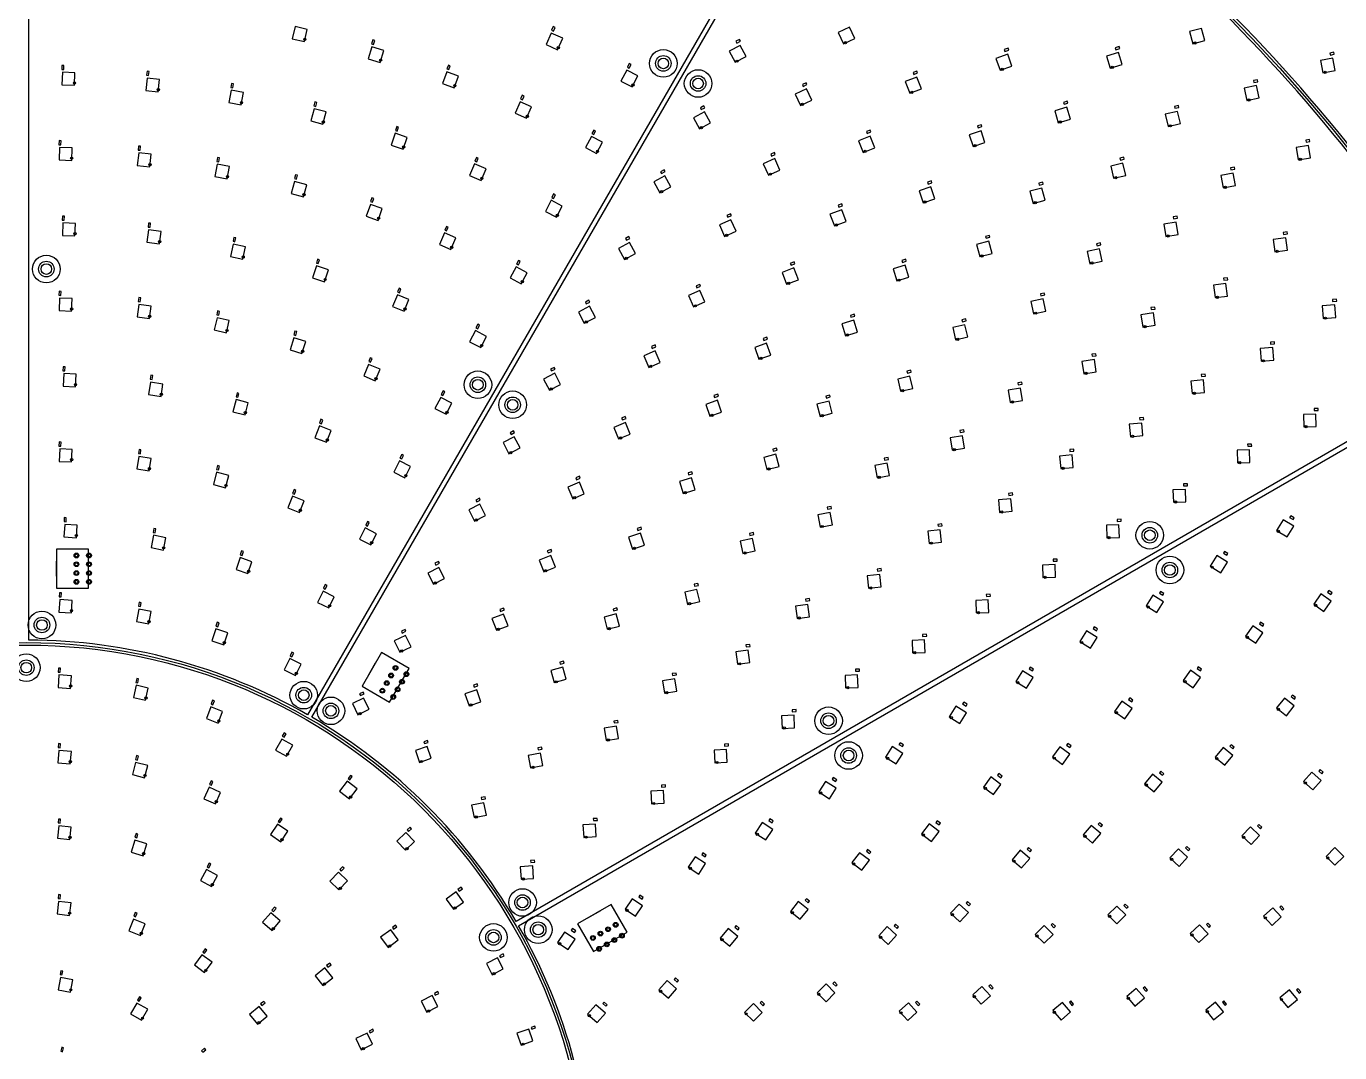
# Model space of a CAD drawing. Header units: millimetres. Extents: x -854 to 854, y -854 to 854.
# Drawn here: x 0 to 523, y 62 to 471 of the extents above; entities that cross this region are included whole.
import ezdxf

# ---------------------------------------------------------------- set-up
doc = ezdxf.new("R2010")
doc.units = ezdxf.units.MM
for name, color, linetype in [('CAP', 30, 'Continuous'), ('LED', 7, 'Continuous'), ('MOUNT', 1, 'Continuous'), ('OUTLINE', 2, 'Continuous'), ('WAGO', 3, 'Continuous')]:
    doc.layers.add(name, color=color, linetype=linetype)

msp = doc.modelspace()

# ---------------------------------------------------------------- linework, layer by layer
at = {"layer": 'CAP'}
for points in [[(210.1, 468.67), (210.76, 470.12), (210.03, 470.45), (209.37, 469), (210.1, 468.67)], [(138.42, 463.37), (138.88, 464.9), (138.12, 465.13), (137.65, 463.6), (138.42, 463.37)], [(283.2, 463.9), (284.61, 464.66), (284.23, 465.37), (282.82, 464.61), (283.2, 463.9)], [(390.04, 460.54), (391.55, 461.07), (391.28, 461.82), (389.78, 461.29), (390.04, 460.54)], [(434.26, 461.25), (435.8, 461.71), (435.57, 462.47), (434.03, 462.02), (434.26, 461.25)], [(240.3, 453.92), (241.06, 455.33), (240.35, 455.71), (239.6, 454.3), (240.3, 453.92)], [(519.76, 459.14), (521.32, 459.46), (521.17, 460.24), (519.6, 459.93), (519.76, 459.14)], [(14.91, 453.36), (14.97, 454.96), (14.17, 454.99), (14.11, 453.39), (14.91, 453.36)], [(48.75, 450.98), (48.93, 452.57), (48.13, 452.66), (47.96, 451.07), (48.75, 450.98)], [(168.43, 453.33), (168.99, 454.82), (168.24, 455.11), (167.68, 453.61), (168.43, 453.33)], [(353.75, 451.42), (355.23, 452.01), (354.94, 452.76), (353.45, 452.16), (353.75, 451.42)], [(82.32, 446.07), (82.61, 447.65), (81.83, 447.79), (81.53, 446.22), (82.32, 446.07)], [(309.69, 446.65), (311.14, 447.33), (310.8, 448.05), (309.35, 447.38), (309.69, 446.65)], [(489.28, 448.17), (490.84, 448.51), (490.67, 449.29), (489.11, 448.95), (489.28, 448.17)], [(115.42, 438.67), (115.83, 440.22), (115.06, 440.43), (114.65, 438.88), (115.42, 438.67)], [(197.72, 441.34), (198.38, 442.8), (197.65, 443.13), (196.99, 441.67), (197.72, 441.34)], [(413.61, 439.49), (415.15, 439.95), (414.92, 440.71), (413.38, 440.26), (413.61, 439.49)], [(269.04, 437.39), (270.45, 438.15), (270.07, 438.85), (268.66, 438.1), (269.04, 437.39)], [(457.81, 437.89), (459.36, 438.27), (459.18, 439.04), (457.62, 438.67), (457.81, 437.89)], [(147.88, 428.82), (148.41, 430.33), (147.65, 430.6), (147.12, 429.09), (147.88, 428.82)], [(379.4, 430.09), (380.91, 430.59), (380.66, 431.35), (379.14, 430.85), (379.4, 430.09)], [(13.79, 423.38), (13.85, 424.98), (13.05, 425.01), (12.99, 423.41), (13.79, 423.38)], [(226.16, 427.46), (226.91, 428.87), (226.21, 429.25), (225.45, 427.84), (226.16, 427.46)], [(335.14, 427.89), (336.63, 428.48), (336.33, 429.22), (334.84, 428.63), (335.14, 427.89)], [(510.05, 424.38), (511.63, 424.64), (511.49, 425.43), (509.92, 425.17), (510.05, 424.38)], [(45.39, 421.17), (45.57, 422.76), (44.78, 422.85), (44.6, 421.26), (45.39, 421.17)], [(297.07, 418.86), (298.53, 419.52), (298.2, 420.25), (296.74, 419.59), (297.07, 418.86)], [(76.74, 416.6), (77.04, 418.17), (76.25, 418.32), (75.95, 416.75), (76.74, 416.6)], [(179.51, 416.57), (180.15, 418.04), (179.42, 418.36), (178.78, 416.89), (179.51, 416.57)], [(436.05, 417.24), (437.6, 417.62), (437.41, 418.39), (435.86, 418.02), (436.05, 417.24)], [(480.1, 413.33), (481.67, 413.63), (481.52, 414.41), (479.95, 414.12), (480.1, 413.33)], [(107.66, 409.7), (108.07, 411.24), (107.3, 411.45), (106.88, 409.9), (107.66, 409.7)], [(253.2, 411.92), (254.61, 412.67), (254.23, 413.38), (252.82, 412.62), (253.2, 411.92)], [(359.45, 407.68), (360.97, 408.18), (360.72, 408.94), (359.2, 408.44), (359.45, 407.68)], [(403.76, 407.3), (405.31, 407.72), (405.1, 408.49), (403.55, 408.07), (403.76, 407.3)], [(210.14, 401.99), (210.89, 403.41), (210.18, 403.78), (209.43, 402.37), (210.14, 401.99)], [(137.97, 400.51), (138.5, 402.02), (137.74, 402.28), (137.22, 400.77), (137.97, 400.51)], [(323.83, 398.53), (325.33, 399.1), (325.05, 399.85), (323.55, 399.28), (323.83, 398.53)], [(15.12, 393.31), (15.19, 394.91), (14.39, 394.95), (14.32, 393.35), (15.12, 393.31)], [(279.6, 394.48), (281.05, 395.14), (280.72, 395.86), (279.27, 395.2), (279.6, 394.48)], [(457.28, 393.85), (458.86, 394.14), (458.71, 394.93), (457.14, 394.64), (457.28, 393.85)], [(49.34, 390.5), (49.55, 392.09), (48.76, 392.19), (48.55, 390.6), (49.34, 390.5)], [(167.52, 389.08), (168.16, 390.54), (167.42, 390.86), (166.78, 389.4), (167.52, 389.08)], [(501.07, 387.64), (502.66, 387.85), (502.55, 388.64), (500.97, 388.43), (501.07, 387.64)], [(83.19, 384.71), (83.54, 386.28), (82.75, 386.45), (82.41, 384.89), (83.19, 384.71)], [(239.16, 385.33), (240.58, 386.08), (240.2, 386.78), (238.79, 386.03), (239.16, 385.33)], [(382.55, 386.09), (384.09, 386.5), (383.89, 387.27), (382.34, 386.86), (382.55, 386.09)], [(426.76, 383.14), (428.33, 383.46), (428.17, 384.24), (426.6, 383.92), (426.76, 383.14)], [(116.4, 376), (116.88, 377.53), (116.12, 377.77), (115.64, 376.24), (116.4, 376)], [(196.12, 375.47), (196.87, 376.88), (196.16, 377.26), (195.42, 375.84), (196.12, 375.47)], [(349.2, 376.5), (350.73, 376.97), (350.5, 377.73), (348.97, 377.27), (349.2, 376.5)], [(304.8, 375.34), (306.3, 375.91), (306.01, 376.66), (304.52, 376.09), (304.8, 375.34)], [(267.29, 366.38), (268.75, 367.02), (268.43, 367.75), (266.97, 367.11), (267.29, 366.38)], [(477.27, 369.38), (478.86, 369.59), (478.75, 370.38), (477.17, 370.17), (477.27, 369.38)], [(13.81, 363.34), (13.88, 364.94), (13.08, 364.98), (13.01, 363.38), (13.81, 363.34)], [(45.43, 360.76), (45.64, 362.34), (44.84, 362.45), (44.63, 360.86), (45.43, 360.76)], [(148.73, 364.42), (149.34, 365.9), (148.6, 366.21), (147.99, 364.73), (148.73, 364.42)], [(223.2, 359.93), (224.61, 360.67), (224.24, 361.38), (222.83, 360.63), (223.2, 359.93)], [(404.35, 363.19), (405.92, 363.52), (405.75, 364.3), (404.19, 363.98), (404.35, 363.19)], [(520.67, 360.89), (522.27, 361.01), (522.2, 361.81), (520.61, 361.68), (520.67, 360.89)], [(76.7, 355.42), (77.04, 356.99), (76.26, 357.16), (75.92, 355.6), (76.7, 355.42)], [(448.32, 357.67), (449.9, 357.91), (449.78, 358.7), (448.2, 358.46), (448.32, 357.67)], [(179.93, 350.07), (180.66, 351.49), (179.96, 351.86), (179.22, 350.44), (179.93, 350.07)], [(328.69, 354.61), (330.23, 355.07), (329.99, 355.84), (328.46, 355.37), (328.69, 354.61)], [(373.08, 352.86), (374.64, 353.22), (374.46, 354), (372.9, 353.64), (373.08, 352.86)], [(107.38, 347.39), (107.86, 348.91), (107.1, 349.15), (106.62, 347.63), (107.38, 347.39)], [(293.92, 345.38), (295.43, 345.91), (295.17, 346.66), (293.66, 346.13), (293.92, 345.38)], [(249.47, 342.24), (250.94, 342.88), (250.62, 343.61), (249.15, 342.97), (249.47, 342.24)], [(495.95, 343.89), (497.54, 344.02), (497.48, 344.82), (495.89, 344.69), (495.95, 343.89)], [(137.25, 336.71), (137.86, 338.19), (137.12, 338.49), (136.51, 337.01), (137.25, 336.71)], [(424.78, 339.07), (426.37, 339.3), (426.25, 340.09), (424.67, 339.86), (424.78, 339.07)], [(15.41, 333.25), (15.5, 334.85), (14.7, 334.89), (14.61, 333.29), (15.41, 333.25)], [(50.16, 329.81), (50.41, 331.39), (49.62, 331.52), (49.37, 329.94), (50.16, 329.81)], [(209.32, 333.23), (210.74, 333.96), (210.37, 334.67), (208.95, 333.94), (209.32, 333.23)], [(351.18, 332.35), (352.74, 332.71), (352.56, 333.49), (351, 333.13), (351.18, 332.35)], [(468.35, 331), (469.95, 331.14), (469.88, 331.94), (468.28, 331.8), (468.35, 331)], [(166.07, 323.46), (166.81, 324.88), (166.1, 325.25), (165.36, 323.83), (166.07, 323.46)], [(395.36, 327.7), (396.94, 327.96), (396.81, 328.75), (395.23, 328.49), (395.36, 327.7)], [(84.36, 322.76), (84.78, 324.31), (84, 324.52), (83.59, 322.97), (84.36, 322.76)], [(274.35, 322.64), (275.86, 323.17), (275.6, 323.92), (274.09, 323.39), (274.35, 322.64)], [(318.91, 322.45), (320.45, 322.86), (320.25, 323.64), (318.7, 323.22), (318.91, 322.45)], [(237.57, 313.71), (239.04, 314.33), (238.74, 315.07), (237.26, 314.45), (237.57, 313.71)], [(443.78, 313.79), (445.37, 313.93), (445.3, 314.73), (443.71, 314.59), (443.78, 313.79)], [(513.27, 317.47), (514.87, 317.51), (514.84, 318.31), (513.25, 318.27), (513.27, 317.47)], [(117.64, 312.18), (118.21, 313.67), (117.46, 313.96), (116.89, 312.46), (117.64, 312.18)], [(193.2, 307.92), (194.62, 308.66), (194.25, 309.37), (192.83, 308.63), (193.2, 307.92)], [(372.17, 308.67), (373.75, 308.93), (373.62, 309.72), (372.04, 309.46), (372.17, 308.67)], [(13.84, 303.29), (13.93, 304.89), (13.13, 304.93), (13.04, 303.33), (13.84, 303.29)], [(486.81, 303.21), (488.41, 303.26), (488.38, 304.05), (486.78, 304.01), (486.81, 303.21)], [(45.47, 300.18), (45.72, 301.76), (44.93, 301.89), (44.68, 300.31), (45.47, 300.18)], [(149.62, 298.17), (150.35, 299.6), (149.64, 299.96), (148.91, 298.53), (149.62, 298.17)], [(297.69, 301.24), (299.24, 301.65), (299.03, 302.42), (297.49, 302.01), (297.69, 301.24)], [(342.11, 297.71), (343.68, 298.01), (343.54, 298.8), (341.96, 298.5), (342.11, 297.71)], [(415.94, 301.14), (417.54, 301.3), (417.46, 302.09), (415.87, 301.94), (415.94, 301.14)], [(76.6, 293.79), (77.01, 295.33), (76.24, 295.54), (75.82, 293.99), (76.6, 293.79)], [(219.3, 289.91), (220.78, 290.53), (220.48, 291.27), (219, 290.65), (219.3, 289.91)], [(264, 291.82), (265.53, 292.3), (265.29, 293.06), (263.76, 292.58), (264, 291.82)], [(461.27, 287.46), (462.87, 287.51), (462.85, 288.31), (461.25, 288.26), (461.27, 287.46)], [(106.89, 284.17), (107.46, 285.66), (106.71, 285.95), (106.14, 284.46), (106.89, 284.17)], [(391.56, 283.67), (393.15, 283.82), (393.07, 284.62), (391.48, 284.46), (391.56, 283.67)], [(179.54, 281.07), (180.97, 281.79), (180.6, 282.51), (179.18, 281.78), (179.54, 281.07)], [(319.37, 278.15), (320.95, 278.44), (320.8, 279.23), (319.22, 278.93), (319.37, 278.15)], [(15.85, 273.15), (15.95, 274.74), (15.16, 274.8), (15.05, 273.2), (15.85, 273.15)], [(136.01, 271.44), (136.73, 272.87), (136.02, 273.23), (135.29, 271.8), (136.01, 271.44)], [(363.4, 271.32), (364.99, 271.5), (364.9, 272.29), (363.31, 272.11), (363.4, 271.32)], [(434.75, 273.29), (436.35, 273.35), (436.32, 274.14), (434.72, 274.09), (434.75, 273.29)], [(503.53, 274.85), (504.9, 274.01), (505.32, 274.69), (503.95, 275.53), (503.53, 274.85)], [(51.37, 268.74), (51.68, 270.31), (50.89, 270.47), (50.58, 268.9), (51.37, 268.74)], [(243.74, 269.7), (245.26, 270.18), (245.02, 270.94), (243.5, 270.46), (243.74, 269.7)], [(288.43, 267.7), (289.99, 268.04), (289.82, 268.82), (288.26, 268.48), (288.43, 267.7)], [(207.94, 260.76), (209.43, 261.33), (209.14, 262.08), (207.65, 261.51), (207.94, 260.76)], [(86, 259.74), (86.52, 261.25), (85.76, 261.51), (85.25, 260), (86, 259.74)], [(163.2, 255.91), (164.63, 256.63), (164.26, 257.35), (162.84, 256.62), (163.2, 255.91)], [(409.27, 257.45), (410.87, 257.5), (410.85, 258.3), (409.25, 258.25), (409.27, 257.45)], [(477.13, 260.61), (478.49, 259.77), (478.91, 260.45), (477.55, 261.29), (477.13, 260.61)], [(339.27, 253.5), (340.86, 253.68), (340.77, 254.48), (339.18, 254.3), (339.27, 253.5)], [(119.17, 246.29), (119.88, 247.73), (119.16, 248.08), (118.45, 246.64), (119.17, 246.29)], [(266.31, 247.43), (267.88, 247.77), (267.7, 248.56), (266.14, 248.21), (266.31, 247.43)], [(13.89, 243.21), (13.99, 244.81), (13.19, 244.86), (13.09, 243.26), (13.89, 243.21)], [(45.51, 239.32), (45.83, 240.89), (45.04, 241.04), (44.73, 239.48), (45.51, 239.32)], [(310.67, 241.54), (312.25, 241.75), (312.15, 242.54), (310.56, 242.33), (310.67, 241.54)], [(382.66, 243.4), (384.26, 243.46), (384.23, 244.26), (382.63, 244.2), (382.66, 243.4)], [(451.61, 244.73), (452.97, 243.89), (453.4, 244.56), (452.04, 245.41), (451.61, 244.73)], [(518.66, 245.1), (519.97, 244.19), (520.43, 244.84), (519.12, 245.76), (518.66, 245.1)], [(189.06, 237.44), (190.55, 238.02), (190.26, 238.77), (188.77, 238.19), (189.06, 237.44)], [(234.05, 237.6), (235.6, 238.01), (235.39, 238.78), (233.85, 238.37), (234.05, 237.6)], [(76.36, 231.33), (76.88, 232.85), (76.12, 233.1), (75.6, 231.59), (76.36, 231.33)], [(425.16, 230.59), (426.52, 229.74), (426.94, 230.42), (425.58, 231.27), (425.16, 230.59)], [(491.47, 232.42), (492.78, 231.51), (493.24, 232.16), (491.93, 233.08), (491.47, 232.42)], [(149.87, 228.8), (151.31, 229.51), (150.95, 230.23), (149.52, 229.52), (149.87, 228.8)], [(357.26, 227.44), (358.86, 227.5), (358.83, 228.3), (357.23, 228.24), (357.26, 227.44)], [(105.9, 219.38), (106.61, 220.82), (105.89, 221.17), (105.19, 219.74), (105.9, 219.38)], [(286.87, 223.28), (288.45, 223.48), (288.35, 224.28), (286.76, 224.07), (286.87, 223.28)], [(13.55, 213.18), (13.66, 214.78), (12.87, 214.83), (12.75, 213.24), (13.55, 213.18)], [(212.84, 216.38), (214.39, 216.8), (214.18, 217.57), (212.63, 217.16), (212.84, 216.38)], [(399.71, 214.58), (401.06, 213.73), (401.49, 214.41), (400.13, 215.26), (399.71, 214.58)], [(466.65, 214.67), (467.95, 213.74), (468.42, 214.39), (467.12, 215.32), (466.65, 214.67)], [(44.44, 208.94), (44.79, 210.5), (44.01, 210.67), (43.66, 209.11), (44.44, 208.94)], [(257.61, 211.83), (259.19, 212.08), (259.06, 212.87), (257.48, 212.62), (257.61, 211.83)], [(330.54, 213.54), (332.13, 213.61), (332.1, 214.41), (330.5, 214.34), (330.54, 213.54)], [(133.2, 203.86), (134.64, 204.57), (134.28, 205.28), (132.85, 204.58), (133.2, 203.86)], [(178.45, 207.28), (179.97, 207.8), (179.71, 208.56), (178.2, 208.04), (178.45, 207.28)], [(74.39, 200.24), (74.96, 201.73), (74.21, 202.02), (73.64, 200.52), (74.39, 200.24)], [(373.18, 200.56), (374.54, 199.71), (374.96, 200.39), (373.61, 201.24), (373.18, 200.56)], [(439.33, 202.29), (440.63, 201.36), (441.09, 202.01), (439.79, 202.94), (439.33, 202.29)], [(504.16, 203.46), (505.41, 202.46), (505.91, 203.09), (504.65, 204.08), (504.16, 203.46)], [(234.29, 192.95), (235.87, 193.2), (235.75, 193.99), (234.17, 193.74), (234.29, 192.95)], [(305.23, 197.42), (306.83, 197.49), (306.8, 198.29), (305.2, 198.22), (305.23, 197.42)], [(102.75, 187.27), (103.53, 188.67), (102.84, 189.06), (102.05, 187.66), (102.75, 187.27)], [(13.53, 183.11), (13.66, 184.71), (12.87, 184.77), (12.73, 183.18), (13.53, 183.11)], [(158.67, 184.73), (160.19, 185.24), (159.93, 186), (158.42, 185.49), (158.67, 184.73)], [(203.98, 182.22), (205.55, 182.53), (205.4, 183.31), (203.83, 183), (203.98, 182.22)], [(278.34, 183.74), (279.94, 183.82), (279.9, 184.62), (278.3, 184.54), (278.34, 183.74)], [(347.82, 184.38), (349.17, 183.52), (349.6, 184.19), (348.25, 185.05), (347.82, 184.38)], [(414.63, 184.11), (415.91, 183.16), (416.39, 183.8), (415.1, 184.75), (414.63, 184.11)], [(479.69, 183.69), (480.93, 182.67), (481.44, 183.29), (480.2, 184.31), (479.69, 183.69)], [(44.28, 178.19), (44.68, 179.74), (43.91, 179.94), (43.51, 178.39), (44.28, 178.19)], [(387.13, 172.11), (388.42, 171.16), (388.89, 171.81), (387.6, 172.76), (387.13, 172.11)], [(451.62, 173.12), (452.85, 172.11), (453.36, 172.72), (452.13, 173.74), (451.62, 173.12)], [(515.13, 173.8), (516.33, 172.73), (516.86, 173.33), (515.67, 174.39), (515.13, 173.8)], [(73.76, 168.15), (74.42, 169.6), (73.69, 169.93), (73.03, 168.48), (73.76, 168.15)], [(128.92, 170.32), (129.9, 171.58), (129.27, 172.07), (128.29, 170.81), (128.92, 170.32)], [(253.18, 167.4), (254.78, 167.49), (254.73, 168.28), (253.14, 168.2), (253.18, 167.4)], [(321.21, 170.53), (322.56, 169.67), (322.99, 170.34), (321.64, 171.2), (321.21, 170.53)], [(181.43, 162.44), (183, 162.75), (182.84, 163.53), (181.27, 163.22), (181.43, 162.44)], [(13.5, 153.02), (13.66, 154.61), (12.87, 154.69), (12.7, 153.1), (13.5, 153.02)], [(101.11, 153.26), (102.01, 154.59), (101.35, 155.04), (100.45, 153.71), (101.11, 153.26)], [(226.02, 154.03), (227.62, 154.14), (227.57, 154.94), (225.97, 154.83), (226.02, 154.03)], [(295.95, 154.1), (297.29, 153.23), (297.73, 153.9), (296.39, 154.77), (295.95, 154.1)], [(362.56, 153.36), (363.83, 152.39), (364.32, 153.02), (363.05, 154), (362.56, 153.36)], [(427.22, 152.61), (428.44, 151.57), (428.96, 152.17), (427.75, 153.22), (427.22, 152.61)], [(490.68, 151.92), (491.85, 150.83), (492.4, 151.41), (491.23, 152.51), (490.68, 151.92)], [(44.03, 147.17), (44.51, 148.7), (43.74, 148.94), (43.26, 147.41), (44.03, 147.17)], [(152.35, 149.73), (153.5, 150.84), (152.95, 151.42), (151.79, 150.31), (152.35, 149.73)], [(334.85, 141.88), (336.12, 140.91), (336.6, 141.54), (335.33, 142.52), (334.85, 141.88)], [(398.91, 142.7), (400.12, 141.66), (400.64, 142.26), (399.43, 143.31), (398.91, 142.7)], [(461.97, 143.21), (463.14, 142.12), (463.69, 142.7), (462.52, 143.8), (461.97, 143.21)], [(72.75, 135.29), (73.53, 136.69), (72.83, 137.08), (72.05, 135.68), (72.75, 135.29)], [(201.08, 137.37), (202.67, 137.47), (202.62, 138.27), (201.03, 138.17), (201.08, 137.37)], [(269.22, 140.48), (270.56, 139.61), (271, 140.28), (269.66, 141.15), (269.22, 140.48)], [(125.56, 133.97), (126.67, 135.12), (126.09, 135.68), (124.98, 134.52), (125.56, 133.97)], [(172.53, 125.95), (173.83, 126.88), (173.36, 127.53), (172.06, 126.6), (172.53, 125.95)], [(13.46, 122.88), (13.66, 124.47), (12.86, 124.57), (12.66, 122.98), (13.46, 122.88)], [(244.13, 123.67), (245.46, 122.78), (245.91, 123.45), (244.58, 124.34), (244.13, 123.67)], [(310.44, 122.32), (311.68, 121.31), (312.18, 121.93), (310.94, 122.94), (310.44, 122.32)], [(374.55, 121.18), (375.73, 120.1), (376.27, 120.69), (375.09, 121.77), (374.55, 121.18)], [(437.43, 120.26), (438.57, 119.13), (439.13, 119.69), (438, 120.82), (437.43, 120.26)], [(43.59, 115.68), (44.18, 117.16), (43.44, 117.46), (42.85, 115.97), (43.59, 115.68)], [(98.5, 117.88), (99.54, 119.09), (98.93, 119.62), (97.89, 118.4), (98.5, 117.88)], [(499.57, 119.5), (500.66, 118.34), (501.24, 118.88), (500.15, 120.05), (499.57, 119.5)], [(146.39, 110.82), (147.68, 111.77), (147.21, 112.42), (145.92, 111.47), (146.39, 110.82)], [(217.22, 110.4), (218.56, 109.52), (219, 110.18), (217.67, 111.07), (217.22, 110.4)], [(282.43, 111.57), (283.67, 110.56), (284.18, 111.18), (282.93, 112.19), (282.43, 111.57)], [(345.94, 112.16), (347.12, 111.08), (347.66, 111.67), (346.48, 112.75), (345.94, 112.16)], [(408.46, 112.49), (409.59, 111.36), (410.15, 111.93), (409.02, 113.06), (408.46, 112.49)], [(470.35, 112.69), (471.44, 111.52), (472.03, 112.07), (470.93, 113.24), (470.35, 112.69)], [(70.99, 101.2), (71.93, 102.49), (71.29, 102.96), (70.34, 101.67), (70.99, 101.2)], [(189.03, 99.49), (190.45, 100.22), (190.08, 100.93), (188.66, 100.2), (189.03, 99.49)], [(14.23, 92.53), (14.51, 94.11), (13.72, 94.25), (13.45, 92.67), (14.23, 92.53)], [(120.21, 95.64), (121.47, 96.62), (120.98, 97.25), (119.72, 96.27), (120.21, 95.64)], [(258.18, 90.75), (259.39, 89.69), (259.92, 90.3), (258.71, 91.35), (258.18, 90.75)], [(321.52, 89.2), (322.65, 88.07), (323.22, 88.63), (322.09, 89.76), (321.52, 89.2)], [(45.02, 82.08), (45.82, 83.47), (45.13, 83.87), (44.33, 82.48), (45.02, 82.08)], [(163.02, 84.49), (164.45, 85.21), (164.09, 85.92), (162.66, 85.2), (163.02, 84.49)], [(383.69, 88.08), (384.77, 86.9), (385.36, 87.44), (384.28, 88.62), (383.69, 88.08)], [(445.2, 87.23), (446.24, 86.02), (446.85, 86.54), (445.8, 87.75), (445.2, 87.23)], [(506.31, 86.58), (507.33, 85.34), (507.95, 85.85), (506.93, 87.08), (506.31, 86.58)], [(93.93, 80.37), (95.16, 81.39), (94.65, 82), (93.42, 80.98), (93.93, 80.37)], [(229.78, 81.11), (230.98, 80.05), (231.51, 80.65), (230.3, 81.71), (229.78, 81.11)], [(292.55, 81.43), (293.68, 80.3), (294.24, 80.87), (293.11, 82), (292.55, 81.43)], [(354.4, 81.58), (355.48, 80.4), (356.07, 80.94), (354.99, 82.12), (354.4, 81.58)], [(415.72, 81.65), (416.76, 80.44), (417.37, 80.96), (416.33, 82.18), (415.72, 81.65)], [(476.71, 81.69), (477.73, 80.45), (478.35, 80.96), (477.33, 82.2), (476.71, 81.69)], [(137, 69.49), (138.44, 70.19), (138.08, 70.91), (136.65, 70.2), (137, 69.49)], [(201.5, 70.91), (203.01, 71.42), (202.75, 72.18), (201.24, 71.66), (201.5, 70.91)], [(14.48, 61.96), (14.89, 63.51), (14.12, 63.72), (13.71, 62.17), (14.48, 61.96)], [(70.38, 61.74), (71.61, 62.76), (71.1, 63.38), (69.87, 62.35), (70.38, 61.74)]]:
    msp.add_lwpolyline(points, dxfattribs=at)
at = {"layer": 'LED'}
for points in [[(105.99, 465.59), (110.86, 464.46), (112, 469.33), (107.13, 470.46), (105.99, 465.59)], [(207.17, 463.3), (211.73, 461.23), (213.79, 465.79), (209.24, 467.85), (207.17, 463.3)], [(323.62, 468.13), (325.73, 463.59), (330.26, 465.71), (328.15, 470.24), (323.62, 468.13)], [(463.63, 468.46), (464.92, 463.63), (469.75, 464.92), (468.46, 469.75), (463.63, 468.46)], [(136.22, 457.66), (141, 456.21), (142.45, 461), (137.67, 462.45), (136.22, 457.66)], [(280.1, 460.62), (282.47, 456.22), (286.87, 458.59), (284.5, 462.99), (280.1, 460.62)], [(386.48, 457.77), (388.15, 453.05), (392.86, 454.72), (391.19, 459.43), (386.48, 457.77)], [(430.56, 458.67), (431.98, 453.88), (436.77, 455.3), (435.35, 460.09), (430.56, 458.67)], [(515.83, 456.91), (516.81, 452.01), (521.71, 452.98), (520.73, 457.89), (515.83, 456.91)], [(14.23, 447.28), (19.23, 447.09), (19.42, 452.09), (14.42, 452.28), (14.23, 447.28)], [(165.86, 447.78), (170.54, 446.01), (172.3, 450.69), (167.62, 452.46), (165.86, 447.78)], [(237.03, 448.75), (241.44, 446.4), (243.8, 450.81), (239.39, 453.16), (237.03, 448.75)], [(350.29, 448.52), (352.13, 443.87), (356.78, 445.72), (354.93, 450.36), (350.29, 448.52)], [(47.62, 444.97), (52.59, 444.41), (53.15, 449.37), (48.18, 449.93), (47.62, 444.97)], [(80.74, 440.16), (85.65, 439.23), (86.58, 444.15), (81.67, 445.08), (80.74, 440.16)], [(306.41, 443.55), (308.52, 439.02), (313.05, 441.13), (310.94, 445.66), (306.41, 443.55)], [(485.39, 445.87), (486.46, 440.98), (491.34, 442.04), (490.28, 446.93), (485.39, 445.87)], [(194.79, 435.97), (199.34, 433.91), (201.41, 438.46), (196.85, 440.52), (194.79, 435.97)], [(113.41, 432.9), (118.24, 431.6), (119.53, 436.43), (114.7, 437.73), (113.41, 432.9)], [(265.93, 434.12), (268.29, 429.71), (272.7, 432.07), (270.34, 436.48), (265.93, 434.12)], [(409.91, 436.91), (411.33, 432.12), (416.12, 433.54), (414.7, 438.33), (409.91, 436.91)], [(453.97, 435.51), (455.14, 430.65), (460, 431.82), (458.83, 436.68), (453.97, 435.51)], [(145.44, 423.21), (150.16, 421.56), (151.81, 426.28), (147.09, 427.93), (145.44, 423.21)], [(222.89, 422.3), (227.3, 419.94), (229.65, 424.35), (225.24, 426.71), (222.89, 422.3)], [(331.68, 424.98), (333.53, 420.34), (338.17, 422.18), (336.33, 426.83), (331.68, 424.98)], [(375.77, 427.39), (377.35, 422.64), (382.09, 424.22), (380.52, 428.96), (375.77, 427.39)], [(13.11, 417.3), (18.11, 417.11), (18.3, 422.11), (13.3, 422.3), (13.11, 417.3)], [(44.26, 415.15), (49.23, 414.59), (49.79, 419.56), (44.82, 420.12), (44.26, 415.15)], [(506.06, 422.27), (506.89, 417.34), (511.82, 418.16), (510.99, 423.1), (506.06, 422.27)], [(75.16, 410.69), (80.07, 409.76), (81, 414.67), (76.09, 415.6), (75.16, 410.69)], [(176.66, 411.16), (181.24, 409.16), (183.24, 413.74), (178.66, 415.74), (176.66, 411.16)], [(293.75, 415.8), (295.82, 411.24), (300.37, 413.31), (298.31, 417.86), (293.75, 415.8)], [(432.21, 414.86), (433.38, 410), (438.24, 411.17), (437.07, 416.03), (432.21, 414.86)], [(105.64, 403.92), (110.47, 402.63), (111.77, 407.46), (106.94, 408.75), (105.64, 403.92)], [(250.09, 408.64), (252.45, 404.23), (256.86, 406.59), (254.5, 411), (250.09, 408.64)], [(476.14, 411.15), (477.05, 406.24), (481.97, 407.15), (481.06, 412.07), (476.14, 411.15)], [(355.83, 404.98), (357.4, 400.23), (362.15, 401.81), (360.58, 406.55), (355.83, 404.98)], [(399.99, 404.82), (401.28, 399.99), (406.11, 401.28), (404.82, 406.11), (399.99, 404.82)], [(135.53, 394.9), (140.25, 393.25), (141.9, 397.96), (137.18, 399.62), (135.53, 394.9)], [(206.89, 396.81), (211.31, 394.47), (213.65, 398.89), (209.23, 401.23), (206.89, 396.81)], [(276.28, 391.41), (278.34, 386.86), (282.9, 388.92), (280.83, 393.48), (276.28, 391.41)], [(320.32, 395.69), (322.08, 391.01), (326.76, 392.78), (325, 397.46), (320.32, 395.69)], [(14.4, 387.24), (19.4, 387.02), (19.62, 392.02), (14.62, 392.24), (14.4, 387.24)], [(48.1, 384.51), (53.06, 383.86), (53.71, 388.82), (48.75, 389.47), (48.1, 384.51)], [(164.66, 383.66), (169.25, 381.67), (171.25, 386.25), (166.66, 388.25), (164.66, 383.66)], [(453.33, 391.67), (454.24, 386.76), (459.16, 387.67), (458.25, 392.58), (453.33, 391.67)], [(81.43, 378.86), (86.31, 377.77), (87.39, 382.66), (82.51, 383.74), (81.43, 378.86)], [(236.04, 382.07), (238.37, 377.65), (242.79, 379.98), (240.46, 384.4), (236.04, 382.07)], [(378.78, 383.61), (380.07, 378.78), (384.9, 380.07), (383.61, 384.9), (378.78, 383.61)], [(497.01, 385.67), (497.66, 380.71), (502.62, 381.37), (501.96, 386.32), (497.01, 385.67)], [(422.85, 380.88), (423.86, 375.98), (428.76, 376.99), (427.75, 381.89), (422.85, 380.88)], [(114.14, 370.32), (118.91, 368.81), (120.41, 373.58), (115.64, 375.09), (114.14, 370.32)], [(192.87, 370.29), (197.3, 367.95), (199.63, 372.37), (195.21, 374.71), (192.87, 370.29)], [(301.29, 372.5), (303.05, 367.82), (307.73, 369.59), (305.97, 374.27), (301.29, 372.5)], [(345.51, 373.9), (346.97, 369.11), (351.75, 370.56), (350.3, 375.35), (345.51, 373.9)], [(473.21, 367.41), (473.86, 362.45), (478.82, 363.1), (478.16, 368.06), (473.21, 367.41)], [(13.1, 357.27), (18.09, 357.05), (18.31, 362.05), (13.31, 362.26), (13.1, 357.27)], [(145.98, 358.96), (150.6, 357.05), (152.51, 361.67), (147.89, 363.58), (145.98, 358.96)], [(263.93, 363.36), (265.93, 358.78), (270.51, 360.78), (268.51, 365.36), (263.93, 363.36)], [(400.44, 360.93), (401.45, 356.04), (406.35, 357.05), (405.34, 361.94), (400.44, 360.93)], [(44.18, 354.77), (49.14, 354.12), (49.79, 359.07), (44.84, 359.73), (44.18, 354.77)], [(220.08, 356.67), (222.41, 352.25), (226.83, 354.58), (224.5, 359), (220.08, 356.67)], [(444.28, 355.65), (445.01, 350.7), (449.95, 351.42), (449.23, 356.37), (444.28, 355.65)], [(516.51, 359.13), (516.9, 354.15), (521.89, 354.54), (521.5, 359.52), (516.51, 359.13)], [(74.94, 349.57), (79.82, 348.48), (80.9, 353.37), (76.02, 354.45), (74.94, 349.57)], [(325.01, 352), (326.46, 347.22), (331.24, 348.67), (329.79, 353.45), (325.01, 352)], [(369.23, 350.5), (370.36, 345.63), (375.23, 346.77), (374.1, 351.63), (369.23, 350.5)], [(105.12, 341.71), (109.89, 340.2), (111.39, 344.97), (106.62, 346.47), (105.12, 341.71)], [(176.71, 344.87), (181.15, 342.56), (183.45, 347), (179.02, 349.31), (176.71, 344.87)], [(246.11, 339.22), (248.11, 334.64), (252.7, 336.64), (250.7, 341.22), (246.11, 339.22)], [(290.34, 342.62), (292, 337.9), (296.71, 339.55), (295.06, 344.27), (290.34, 342.62)], [(491.79, 342.14), (492.18, 337.16), (497.16, 337.55), (496.77, 342.53), (491.79, 342.14)], [(134.5, 331.24), (139.12, 329.33), (141.03, 333.95), (136.41, 335.86), (134.5, 331.24)], [(420.75, 337.04), (421.47, 332.09), (426.42, 332.82), (425.7, 337.76), (420.75, 337.04)], [(14.64, 327.18), (19.64, 326.92), (19.9, 331.91), (14.91, 332.18), (14.64, 327.18)], [(206.17, 329.99), (208.48, 325.55), (212.92, 327.86), (210.61, 332.29), (206.17, 329.99)], [(347.33, 329.99), (348.47, 325.12), (353.34, 326.26), (352.2, 331.13), (347.33, 329.99)], [(48.76, 323.86), (53.7, 323.08), (54.48, 328.02), (49.55, 328.8), (48.76, 323.86)], [(391.36, 325.6), (392.18, 320.67), (397.11, 321.48), (396.29, 326.41), (391.36, 325.6)], [(464.21, 329.21), (464.64, 324.23), (469.63, 324.67), (469.19, 329.65), (464.21, 329.21)], [(82.35, 316.99), (87.18, 315.69), (88.47, 320.52), (83.64, 321.82), (82.35, 316.99)], [(162.86, 318.26), (167.29, 315.95), (169.6, 320.39), (165.17, 322.7), (162.86, 318.26)], [(270.78, 319.88), (272.43, 315.16), (277.15, 316.81), (275.49, 321.53), (270.78, 319.88)], [(315.14, 319.97), (316.43, 315.14), (321.26, 316.43), (319.97, 321.26), (315.14, 319.97)], [(509.02, 315.93), (509.15, 310.93), (514.15, 311.07), (514.02, 316.06), (509.02, 315.93)], [(115.03, 306.64), (119.7, 304.85), (121.49, 309.52), (116.82, 311.31), (115.03, 306.64)], [(234.15, 310.76), (236.06, 306.14), (240.68, 308.05), (238.77, 312.67), (234.15, 310.76)], [(439.63, 312), (440.07, 307.02), (445.05, 307.46), (444.61, 312.44), (439.63, 312)], [(190.06, 304.68), (192.36, 300.25), (196.8, 302.56), (194.49, 306.99), (190.06, 304.68)], [(368.17, 306.57), (368.99, 301.63), (373.92, 302.45), (373.1, 307.38), (368.17, 306.57)], [(13.07, 297.22), (18.07, 296.96), (18.33, 301.95), (13.34, 302.22), (13.07, 297.22)], [(44.07, 294.23), (49.01, 293.45), (49.79, 298.38), (44.85, 299.17), (44.07, 294.23)], [(293.92, 298.75), (295.22, 293.92), (300.05, 295.22), (298.75, 300.05), (293.92, 298.75)], [(411.82, 299.31), (412.31, 294.33), (417.28, 294.82), (416.79, 299.8), (411.82, 299.31)], [(482.56, 301.66), (482.71, 296.66), (487.71, 296.81), (487.56, 301.81), (482.56, 301.66)], [(146.45, 292.94), (150.91, 290.67), (153.18, 295.12), (148.72, 297.39), (146.45, 292.94)], [(338.17, 295.52), (339.1, 290.61), (344.01, 291.54), (343.08, 296.45), (338.17, 295.52)], [(74.58, 288.01), (79.41, 286.72), (80.71, 291.55), (75.88, 292.84), (74.58, 288.01)], [(215.89, 286.96), (217.8, 282.34), (222.42, 284.25), (220.51, 288.87), (215.89, 286.96)], [(260.34, 289.17), (261.85, 284.4), (266.62, 285.91), (265.11, 290.67), (260.34, 289.17)], [(104.28, 278.64), (108.95, 276.84), (110.74, 281.51), (106.07, 283.3), (104.28, 278.64)], [(457.03, 285.91), (457.18, 280.92), (462.17, 281.06), (462.03, 286.06), (457.03, 285.91)], [(176.37, 277.85), (178.64, 273.4), (183.09, 275.67), (180.82, 280.12), (176.37, 277.85)], [(387.43, 281.83), (387.92, 276.86), (392.9, 277.35), (392.41, 282.32), (387.43, 281.83)], [(315.43, 275.95), (316.36, 271.04), (321.27, 271.97), (320.34, 276.88), (315.43, 275.95)], [(500.9, 273.96), (498.27, 269.71), (502.53, 267.08), (505.16, 271.34), (500.9, 273.96)], [(15, 267.09), (19.99, 266.76), (20.32, 271.75), (15.33, 272.08), (15, 267.09)], [(49.73, 262.85), (54.64, 261.87), (55.61, 266.78), (50.71, 267.75), (49.73, 262.85)], [(132.83, 266.21), (137.29, 263.94), (139.56, 268.39), (135.1, 270.66), (132.83, 266.21)], [(240.08, 267.05), (241.58, 262.28), (246.35, 263.79), (244.85, 268.56), (240.08, 267.05)], [(359.3, 269.42), (359.86, 264.45), (364.83, 265.01), (364.27, 269.98), (359.3, 269.42)], [(430.51, 271.73), (430.68, 266.73), (435.67, 266.9), (435.51, 271.9), (430.51, 271.73)], [(284.56, 265.38), (285.64, 260.5), (290.52, 261.58), (289.44, 266.46), (284.56, 265.38)], [(83.62, 254.11), (88.35, 252.5), (89.96, 257.23), (85.22, 258.84), (83.62, 254.11)], [(204.45, 257.9), (206.24, 253.23), (210.91, 255.02), (209.11, 259.69), (204.45, 257.9)], [(474.49, 259.72), (471.87, 255.47), (476.12, 252.84), (478.75, 257.1), (474.49, 259.72)], [(160.03, 252.69), (162.3, 248.24), (166.75, 250.51), (164.48, 254.96), (160.03, 252.69)], [(335.17, 251.61), (335.73, 246.64), (340.7, 247.2), (340.14, 252.17), (335.17, 251.61)], [(405.04, 255.89), (405.2, 250.89), (410.2, 251.06), (410.03, 256.05), (405.04, 255.89)], [(262.44, 245.11), (263.52, 240.23), (268.4, 241.31), (267.32, 246.19), (262.44, 245.11)], [(13.04, 237.16), (18.03, 236.83), (18.35, 241.82), (13.37, 242.14), (13.04, 237.16)], [(116.07, 241.02), (120.55, 238.81), (122.77, 243.29), (118.28, 245.5), (116.07, 241.02)], [(378.43, 241.82), (378.62, 236.82), (383.62, 237.01), (383.43, 242.01), (378.43, 241.82)], [(448.98, 243.86), (446.34, 239.61), (450.58, 236.97), (453.22, 241.22), (448.98, 243.86)], [(515.98, 244.37), (513.11, 240.28), (517.21, 237.41), (520.08, 241.51), (515.98, 244.37)], [(43.88, 233.42), (48.79, 232.45), (49.76, 237.35), (44.86, 238.33), (43.88, 233.42)], [(185.57, 234.58), (187.36, 229.91), (192.03, 231.71), (190.23, 236.37), (185.57, 234.58)], [(230.28, 235.11), (231.58, 230.28), (236.41, 231.58), (235.11, 236.41), (230.28, 235.11)], [(306.6, 239.57), (307.26, 234.61), (312.21, 235.26), (311.56, 240.22), (306.6, 239.57)], [(73.97, 225.7), (78.71, 224.09), (80.32, 228.83), (75.58, 230.43), (73.97, 225.7)], [(488.79, 231.7), (485.92, 227.6), (490.02, 224.73), (492.89, 228.83), (488.79, 231.7)], [(146.66, 225.63), (148.87, 221.15), (153.35, 223.36), (151.14, 227.84), (146.66, 225.63)], [(353.03, 225.86), (353.22, 220.86), (358.22, 221.05), (358.03, 226.05), (353.03, 225.86)], [(422.52, 229.71), (419.88, 225.47), (424.13, 222.83), (426.77, 227.07), (422.52, 229.71)], [(282.8, 221.31), (283.45, 216.35), (288.41, 217), (287.76, 221.96), (282.8, 221.31)], [(102.8, 214.11), (107.29, 211.9), (109.5, 216.39), (105.01, 218.6), (102.8, 214.11)], [(209.07, 213.9), (210.36, 209.07), (215.19, 210.36), (213.9, 215.19), (209.07, 213.9)], [(12.65, 207.13), (17.64, 206.76), (18, 211.75), (13.02, 212.12), (12.65, 207.13)], [(253.6, 209.75), (254.38, 204.82), (259.32, 205.6), (258.54, 210.54), (253.6, 209.75)], [(326.32, 211.94), (326.53, 206.94), (331.53, 207.16), (331.31, 212.15), (326.32, 211.94)], [(397.07, 213.72), (394.41, 209.48), (398.64, 206.82), (401.3, 211.06), (397.07, 213.72)], [(463.96, 213.97), (461.05, 209.9), (465.12, 206.99), (468.03, 211.06), (463.96, 213.97)], [(42.68, 203.08), (47.56, 201.99), (48.64, 206.87), (43.76, 207.96), (42.68, 203.08)], [(174.85, 204.56), (176.46, 199.83), (181.19, 201.43), (179.59, 206.17), (174.85, 204.56)], [(71.79, 194.7), (76.46, 192.92), (78.25, 197.59), (73.58, 199.37), (71.79, 194.7)], [(129.99, 200.69), (132.2, 196.2), (136.68, 198.42), (134.47, 202.9), (129.99, 200.69)], [(370.54, 199.7), (367.88, 195.47), (372.12, 192.81), (374.78, 197.04), (370.54, 199.7)], [(436.64, 201.59), (433.73, 197.52), (437.79, 194.61), (440.7, 198.68), (436.64, 201.59)], [(501.44, 202.88), (498.34, 198.96), (502.26, 195.86), (505.36, 199.78), (501.44, 202.88)], [(301.01, 195.82), (301.23, 190.82), (306.23, 191.04), (306.01, 196.03), (301.01, 195.82)], [(230.28, 190.87), (231.07, 185.94), (236, 186.72), (235.22, 191.66), (230.28, 190.87)], [(99.37, 182.17), (103.73, 179.73), (106.18, 184.09), (101.82, 186.53), (99.37, 182.17)], [(155.07, 182.01), (156.68, 177.27), (161.41, 178.88), (159.81, 183.61), (155.07, 182.01)], [(345.17, 183.53), (342.48, 179.32), (346.7, 176.63), (349.39, 180.85), (345.17, 183.53)], [(411.93, 183.45), (408.96, 179.42), (412.98, 176.46), (415.95, 180.48), (411.93, 183.45)], [(12.56, 177.07), (17.54, 176.65), (17.97, 181.63), (12.99, 182.05), (12.56, 177.07)], [(200.06, 179.99), (201.03, 175.08), (205.94, 176.06), (204.96, 180.96), (200.06, 179.99)], [(274.13, 182.1), (274.4, 177.1), (279.39, 177.37), (279.13, 182.36), (274.13, 182.1)], [(476.97, 183.17), (473.79, 179.3), (477.66, 176.13), (480.83, 179.99), (476.97, 183.17)], [(42.31, 172.4), (47.15, 171.14), (48.41, 175.98), (43.57, 177.24), (42.31, 172.4)], [(512.39, 173.38), (509.06, 169.65), (512.8, 166.32), (516.12, 170.06), (512.39, 173.38)], [(124.84, 165.76), (128.8, 162.71), (131.85, 166.67), (127.9, 169.72), (124.84, 165.76)], [(318.56, 169.68), (315.87, 165.46), (320.09, 162.78), (322.78, 166.99), (318.56, 169.68)], [(384.43, 171.45), (381.46, 167.43), (385.48, 164.46), (388.45, 168.48), (384.43, 171.45)], [(448.89, 172.6), (445.72, 168.73), (449.58, 165.56), (452.75, 169.43), (448.89, 172.6)], [(70.83, 162.77), (75.39, 160.71), (77.45, 165.27), (72.89, 167.33), (70.83, 162.77)], [(248.97, 165.76), (249.24, 160.76), (254.23, 161.03), (253.97, 166.02), (248.97, 165.76)], [(177.5, 160.21), (178.48, 155.3), (183.38, 156.28), (182.41, 161.18), (177.5, 160.21)], [(12.44, 147), (17.41, 146.49), (17.92, 151.46), (12.94, 151.97), (12.44, 147)], [(97.32, 148.46), (101.47, 145.66), (104.27, 149.8), (100.12, 152.6), (97.32, 148.46)], [(221.84, 152.34), (222.17, 147.35), (227.16, 147.67), (226.83, 152.66), (221.84, 152.34)], [(293.3, 153.28), (290.57, 149.08), (294.77, 146.36), (297.49, 150.55), (293.3, 153.28)], [(359.85, 152.75), (356.81, 148.78), (360.77, 145.74), (363.82, 149.71), (359.85, 152.75)], [(424.48, 152.15), (421.22, 148.36), (425.01, 145.1), (428.27, 148.89), (424.48, 152.15)], [(147.64, 145.82), (151.12, 142.22), (154.71, 145.69), (151.24, 149.29), (147.64, 145.82)], [(487.92, 151.58), (484.51, 147.93), (488.16, 144.51), (491.57, 148.16), (487.92, 151.58)], [(41.77, 141.48), (46.54, 139.99), (48.04, 144.76), (43.27, 146.25), (41.77, 141.48)], [(396.17, 142.24), (392.91, 138.45), (396.7, 135.19), (399.96, 138.98), (396.17, 142.24)], [(459.22, 142.87), (455.8, 139.22), (459.45, 135.8), (462.87, 139.45), (459.22, 142.87)], [(521.6, 143.3), (518.06, 139.76), (521.6, 136.23), (525.14, 139.76), (521.6, 143.3)], [(266.57, 139.66), (263.84, 135.46), (268.04, 132.74), (270.76, 136.93), (266.57, 139.66)], [(332.14, 141.27), (329.09, 137.3), (333.06, 134.26), (336.1, 138.23), (332.14, 141.27)], [(69.4, 130.18), (73.77, 127.75), (76.19, 132.12), (71.82, 134.55), (69.4, 130.18)], [(121.01, 129.88), (124.62, 126.42), (128.08, 130.03), (124.47, 133.49), (121.01, 129.88)], [(196.89, 135.67), (197.22, 130.68), (202.21, 131.01), (201.88, 136), (196.89, 135.67)], [(167.3, 122.77), (170.21, 118.7), (174.28, 121.61), (171.37, 125.68), (167.3, 122.77)], [(12.25, 116.89), (17.21, 116.26), (17.83, 121.22), (12.87, 121.85), (12.25, 116.89)], [(241.47, 122.89), (238.69, 118.73), (242.85, 115.95), (245.62, 120.11), (241.47, 122.89)], [(307.71, 121.78), (304.57, 117.89), (308.45, 114.75), (311.6, 118.63), (307.71, 121.78)], [(371.8, 120.81), (368.42, 117.12), (372.1, 113.74), (375.48, 117.43), (371.8, 120.81)], [(94.18, 113.55), (97.97, 110.29), (101.23, 114.08), (97.44, 117.34), (94.18, 113.55)], [(434.67, 120), (431.13, 116.47), (434.67, 112.93), (438.2, 116.47), (434.67, 120)], [(496.79, 119.34), (493.14, 115.92), (496.56, 112.28), (500.21, 115.69), (496.79, 119.34)], [(40.93, 110.17), (45.58, 108.33), (47.42, 112.98), (42.77, 114.82), (40.93, 110.17)], [(141.22, 107.56), (144.2, 103.54), (148.22, 106.51), (145.24, 110.53), (141.22, 107.56)], [(279.7, 111.03), (276.56, 107.14), (280.44, 103.99), (283.59, 107.88), (279.7, 111.03)], [(343.18, 111.79), (339.81, 108.1), (343.49, 104.72), (346.87, 108.41), (343.18, 111.79)], [(405.69, 112.24), (402.15, 108.7), (405.69, 105.17), (409.22, 108.7), (405.69, 112.24)], [(467.58, 112.53), (463.93, 109.11), (467.35, 105.46), (470.99, 108.88), (467.58, 112.53)], [(214.56, 109.62), (211.78, 105.46), (215.94, 102.68), (218.72, 106.84), (214.56, 109.62)], [(67.04, 96.53), (71.09, 93.59), (74.03, 97.64), (69.98, 100.57), (67.04, 96.53)], [(115.11, 92.26), (118.17, 88.31), (122.12, 91.37), (119.06, 95.32), (115.11, 92.26)], [(183.4, 97.1), (185.68, 92.65), (190.13, 94.94), (187.84, 99.39), (183.4, 97.1)], [(12.73, 86.6), (17.66, 85.74), (18.52, 90.66), (13.6, 91.53), (12.73, 86.6)], [(255.44, 90.32), (252.14, 86.56), (255.9, 83.26), (259.2, 87.02), (255.44, 90.32)], [(157.37, 82.14), (159.62, 77.68), (164.08, 79.93), (161.83, 84.39), (157.37, 82.14)], [(318.76, 88.95), (315.22, 85.41), (318.76, 81.87), (322.29, 85.41), (318.76, 88.95)], [(380.91, 87.94), (377.22, 84.57), (380.6, 80.88), (384.29, 84.26), (380.91, 87.94)], [(442.42, 87.19), (438.63, 83.92), (441.89, 80.13), (445.68, 83.4), (442.42, 87.19)], [(503.53, 86.6), (499.67, 83.42), (502.84, 79.56), (506.71, 82.73), (503.53, 86.6)], [(41.58, 77.03), (45.92, 74.53), (48.42, 78.86), (44.08, 81.36), (41.58, 77.03)], [(88.94, 76.82), (92.13, 72.97), (95.98, 76.16), (92.79, 80.01), (88.94, 76.82)], [(227.03, 80.67), (223.74, 76.91), (227.49, 73.62), (230.79, 77.38), (227.03, 80.67)], [(289.78, 81.18), (286.24, 77.65), (289.78, 74.11), (293.31, 77.65), (289.78, 81.18)], [(351.62, 81.45), (347.93, 78.07), (351.31, 74.39), (355, 77.76), (351.62, 81.45)], [(412.94, 81.61), (409.15, 78.35), (412.41, 74.56), (416.2, 77.82), (412.94, 81.61)], [(473.94, 81.71), (470.07, 78.54), (473.24, 74.67), (477.11, 77.84), (473.94, 81.71)], [(131.33, 67.2), (133.53, 62.71), (138.02, 64.92), (135.81, 69.4), (131.33, 67.2)], [(195.58, 69.36), (197.19, 64.63), (201.93, 66.25), (200.31, 70.98), (195.58, 69.36)]]:
    msp.add_lwpolyline(points, dxfattribs=at)
for centre in [(111.02, 465.35), (212.05, 462.07), (326.52, 464.02), (465.78, 463.91), (141.22, 457.09), (283.24, 456.69), (388.98, 453.4), (432.83, 454.18), (517.68, 452.23), (19.21, 447.99), (52.64, 445.31), (170.81, 446.87), (241.82, 447.21), (85.77, 440.13), (309.32, 439.45), (352.95, 444.25), (487.33, 441.22), (199.67, 434.75), (118.42, 432.49), (269.06, 430.18), (412.17, 432.42), (456, 430.91), (150.41, 422.43), (227.68, 420.76), (334.34, 420.72), (378.19, 422.98), (18.09, 418.02), (49.28, 415.49), (507.77, 417.53), (80.19, 410.65), (181.56, 410.01), (296.62, 411.66), (434.24, 410.26), (110.66, 403.51), (253.22, 404.7), (477.93, 406.45), (358.24, 400.56), (402.14, 400.27), (140.5, 394.11), (211.69, 395.29), (19.39, 387.92), (279.14, 387.27), (322.91, 391.38), (455.12, 386.97), (53.13, 384.76), (169.56, 382.51), (86.46, 378.66), (239.14, 378.11), (380.93, 379.06), (498.55, 380.88), (424.73, 376.21), (119.13, 369.69), (197.67, 368.77), (303.87, 368.19), (347.81, 369.42), (474.75, 362.62), (18.08, 357.95), (150.9, 357.9), (266.73, 359.18), (402.32, 356.27), (49.21, 355.01), (223.18, 352.71), (445.89, 350.88), (517.8, 354.27), (79.96, 349.37), (327.3, 347.53), (371.23, 345.88), (110.11, 341.08), (181.52, 343.38), (248.92, 335.05), (292.83, 338.25), (493.07, 337.28), (139.42, 330.18), (422.36, 332.27), (19.63, 327.82), (209.26, 326.01), (349.33, 325.37), (465.54, 324.36), (53.79, 323.97), (393.06, 320.86), (87.36, 316.58), (167.66, 316.77), (273.26, 315.51), (317.29, 315.42), (510.05, 311.01), (119.98, 305.71), (236.88, 306.53), (440.96, 307.15), (193.14, 300.71), (369.87, 301.83), (18.06, 297.86), (49.1, 294.34), (296.07, 294.2), (413.2, 294.47), (483.61, 296.74), (79.6, 287.6), (151.27, 291.49), (339.97, 290.82), (218.61, 282.73), (262.69, 284.72), (109.22, 277.7), (458.07, 280.99), (179.42, 273.85), (388.81, 276.99), (20, 267.67), (317.23, 271.26), (431.57, 266.81), (499.07, 269.28), (54.77, 262.76), (137.65, 264.76), (242.42, 262.6), (360.75, 264.61), (286.51, 260.74), (88.59, 253.37), (207.06, 253.6), (406.1, 250.97), (472.66, 255.04), (163.08, 248.69), (336.62, 246.79), (264.39, 240.47), (18.04, 237.73), (120.91, 239.64), (379.52, 236.91), (447.13, 239.18), (513.88, 239.8), (48.91, 233.34), (188.18, 230.28), (232.43, 230.56), (308.14, 234.78), (78.95, 224.96), (420.67, 225.03), (486.69, 227.12), (149.65, 221.59), (354.12, 220.95), (284.34, 216.52), (107.64, 212.73), (211.22, 209.35), (395.19, 209.05), (461.81, 209.42), (17.66, 207.67), (255.26, 205.01), (327.43, 207.03), (47.7, 202.88), (177.3, 200.16), (76.74, 193.77), (132.99, 196.65), (368.67, 195.03), (434.49, 197.04), (499.07, 198.44), (302.13, 190.91), (231.95, 186.13), (17.57, 177.55), (104.13, 180.54), (157.52, 177.61), (343.27, 178.88), (409.71, 178.93), (474.52, 178.77), (201.91, 175.31), (275.29, 177.2), (47.32, 172.03), (446.44, 168.2), (509.77, 169.09), (129.31, 163.45), (316.66, 165.02), (382.21, 166.93), (75.72, 161.55), (250.13, 160.86), (179.35, 155.53), (17.45, 147.39), (101.93, 146.43), (223.06, 147.45), (291.36, 148.63), (357.55, 148.28), (421.94, 147.81), (485.2, 147.35), (151.73, 142.88), (46.76, 140.86), (329.84, 136.8), (393.62, 137.9), (456.49, 138.64), (518.74, 139.16), (198.12, 130.79), (264.63, 135.01), (74.16, 128.56), (125.21, 127.1), (17.27, 117.16), (170.92, 119.27), (239.46, 118.27), (305.3, 117.36), (369.11, 116.55), (431.8, 115.87), (493.8, 115.3), (98.52, 111), (45.86, 109.18), (212.56, 105), (277.29, 106.61), (340.5, 107.53), (402.83, 108.1), (464.58, 108.49), (144.89, 104.11), (71.58, 94.35), (118.85, 88.9), (186.46, 93.11), (17.76, 86.63), (252.85, 86), (315.89, 84.81), (377.87, 83.94), (160.4, 78.13), (439.25, 83.27), (500.28, 82.76), (46.32, 75.33), (92.79, 73.58), (224.44, 76.36), (286.91, 77.04), (348.58, 77.44), (409.78, 77.7), (470.68, 77.87), (134.31, 63.15), (198.03, 64.97)]:
    msp.add_circle(centre, 0.45, dxfattribs=at)
at = {"layer": 'MOUNT'}
for centre, radius in [((253.91, 455.79), 5.5), ((253.91, 455.79), 3.1), ((253.91, 455.79), 2.11), ((267.77, 447.79), 5.5), ((267.77, 447.79), 3.1), ((267.77, 447.79), 2.11), ((8, 373.84), 5.5), ((8, 373.84), 3.1), ((8, 373.84), 2.11), ((179.99, 327.75), 5.5), ((179.99, 327.75), 3.1), ((179.99, 327.75), 2.11), ((193.85, 319.75), 5.5), ((193.85, 319.75), 3.1), ((193.85, 319.75), 2.11), ((447.79, 267.77), 5.5), ((447.79, 267.77), 3.1), ((447.79, 267.77), 2.11), ((455.79, 253.91), 5.5), ((455.79, 253.91), 3.1), ((455.79, 253.91), 2.11), ((6.25, 232), 5.5), ((6.25, 232), 3.1), ((6.25, 232), 2.11), ((0, 215), 5.5), ((0, 215), 3.1), ((0, 215), 2.11), ((110.59, 204.04), 5.5), ((110.59, 204.04), 3.1), ((110.59, 204.04), 2.11), ((121.41, 197.79), 5.5), ((121.41, 197.79), 3.1), ((121.41, 197.79), 2.11), ((319.75, 193.85), 5.5), ((319.75, 193.85), 3.1), ((319.75, 193.85), 2.11), ((327.75, 179.99), 5.5), ((327.75, 179.99), 3.1), ((327.75, 179.99), 2.11), ((197.79, 121.41), 5.5), ((197.79, 121.41), 3.1), ((197.79, 121.41), 2.11), ((204.04, 110.59), 5.5), ((186.2, 107.5), 5.5), ((186.2, 107.5), 3.1), ((204.04, 110.59), 3.1), ((204.04, 110.59), 2.11), ((186.2, 107.5), 2.11)]:
    msp.add_circle(centre, radius, dxfattribs=at)
at = {"layer": 'OUTLINE'}
for p, q in [((1, 226), (1, 674)), ((336.13, 584.2), (112.13, 196.22)), ((113.86, 195.22), (337.87, 583.2)), ((583.2, 337.87), (195.22, 113.86)), ((196.22, 112.13), (584.2, 336.13))]:
    msp.add_line(p, q, dxfattribs=at)
for radius in [848, 675, 225, 224]:
    msp.add_circle((0, 0), radius, dxfattribs=at)
for radius, start, end in [(854, 390.0671, 419.9329), (674, 390.085, 419.915), (676, 390.0848, 419.9152), (226, 60.2535, 89.7465), (226, 390.2535, 419.7465), (226, 360.2535, 389.7465)]:
    msp.add_arc((0, 0), radius, start, end, dxfattribs=at)
at = {"layer": 'WAGO'}
for p, q in [((12.1, 251.45), (12.1, 257.45)), ((136.21, 211.72), (139.21, 216.91)), ((223.82, 115.25), (229.01, 118.25))]:
    msp.add_line(p, q, dxfattribs=at)
for points in [[(24.8, 246.7), (24.8, 262.2), (12.1, 262.2), (12.1, 246.7), (24.8, 246.7)], [(144.83, 201.25), (152.58, 214.68), (141.58, 221.03), (133.83, 207.6), (144.83, 201.25)], [(226.05, 101.87), (239.48, 109.62), (233.13, 120.62), (219.7, 112.87), (226.05, 101.87)]]:
    msp.add_lwpolyline(points, dxfattribs=at)
for centre, radius in [((20, 259.7), 0.95), ((20, 256.2), 0.95), ((20, 259.7), 0.6), ((20, 256.2), 0.6), ((25, 259.7), 0.95), ((25, 256.2), 0.95), ((25, 259.7), 0.6), ((25, 256.2), 0.6), ((20, 252.7), 0.95), ((20, 252.7), 0.6), ((25, 252.7), 0.95), ((25, 252.7), 0.6), ((20, 249.2), 0.95), ((20, 249.2), 0.6), ((25, 249.2), 0.95), ((25, 249.2), 0.6), ((147.17, 214.91), 0.95), ((147.17, 214.91), 0.6), ((143.67, 208.85), 0.95), ((143.67, 208.85), 0.6), ((145.42, 211.88), 0.95), ((145.42, 211.88), 0.6), ((149.75, 209.38), 0.95), ((149.75, 209.38), 0.6), ((151.5, 212.41), 0.95), ((151.5, 212.41), 0.6), ((141.92, 205.82), 0.95), ((141.92, 205.82), 0.6), ((146.25, 203.32), 0.95), ((148, 206.35), 0.95), ((148, 206.35), 0.6), ((146.25, 203.32), 0.6), ((228.85, 109.03), 0.95), ((231.88, 110.78), 0.95), ((231.88, 110.78), 0.6), ((234.91, 112.53), 0.95), ((234.91, 112.53), 0.6), ((225.82, 107.28), 0.95), ((225.82, 107.28), 0.6), ((228.85, 109.03), 0.6), ((231.35, 104.7), 0.95), ((231.35, 104.7), 0.6), ((234.38, 106.45), 0.95), ((234.38, 106.45), 0.6), ((237.41, 108.2), 0.95), ((237.41, 108.2), 0.6), ((228.32, 102.95), 0.95), ((228.32, 102.95), 0.6)]:
    msp.add_circle(centre, radius, dxfattribs=at)

doc.saveas('drawing.dxf')
